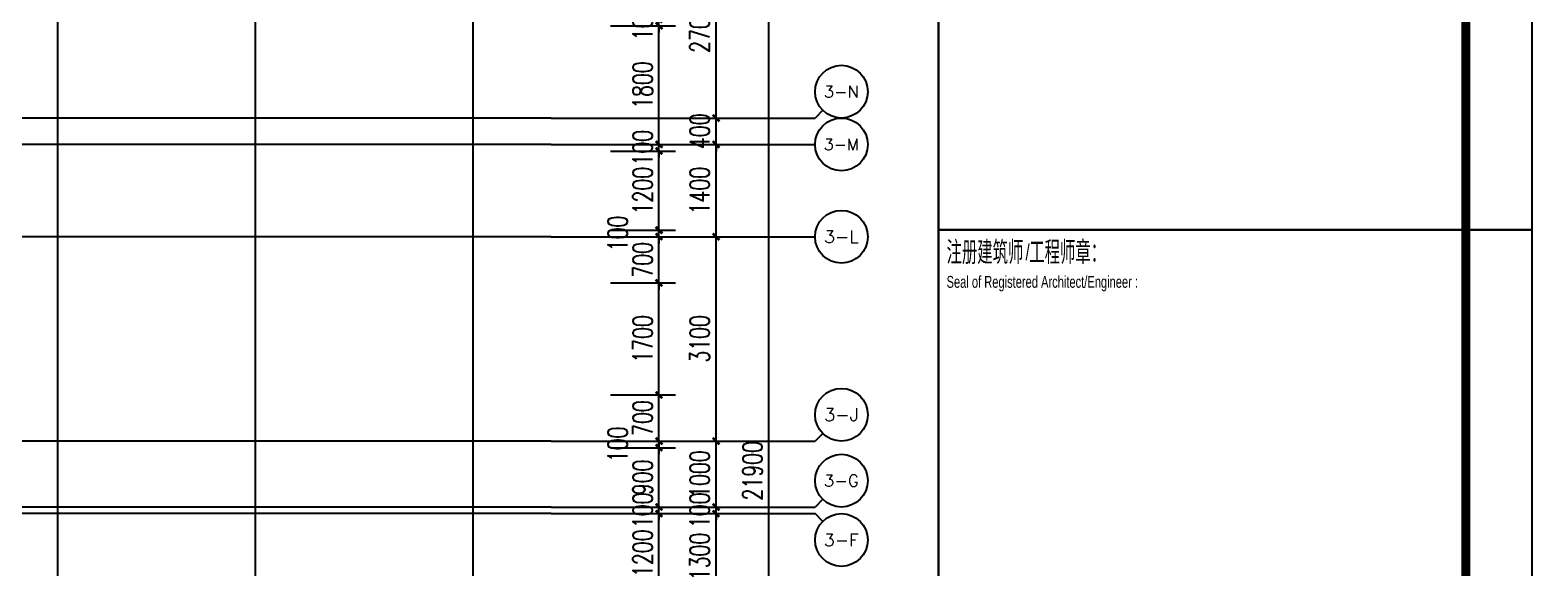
# Model space of a CAD drawing. Extents: x -59851 to 653804, y -249523 to 437614.
# Drawn here: x 7667 to 30461, y 145464 to 153623 of the extents above; entities that cross this region are included whole.
import ezdxf
from ezdxf.enums import TextEntityAlignment as Align

# ---------------------------------------------------------------- set-up
doc = ezdxf.new("R2010")
doc.units = 0
doc.header["$LTSCALE"] = 1000
doc.header["$MEASUREMENT"] = 0
for name, color, linetype in [('A-第三道尺寸线', 105, 'Continuous'), ('AXIS', 3, 'Continuous'), ('AXIS_TEXT', 7, 'Continuous'), ('DOTE', 16, 'Continuous'), ('LABEL_FIXBOX_PM', 7, 'Continuous'), ('LABEL_FIXTXT_PM', 3, 'Continuous'), ('LABEL_TXT_PM', 1, 'Continuous')]:
    doc.layers.add(name, color=color, linetype=linetype)
doc.styles.add('_TCH_AXIS', font='COMPLEX', dxfattribs={"bigfont": 'GBCBIG'})
doc.styles.add('_TCH_DIM_T3', font='SIMPLEX.shx', dxfattribs={"width": 0.705882, "bigfont": 'GBCBIG.shx'})
doc.styles.add('COMPLEX', font='COMPLEX')
doc.styles.add('LABEL_FIXTXT_PM', font='pm_njadri_r.shx', dxfattribs={"width": 0.7, "bigfont": 'pm_njadri_hztxt.shx'})
doc.styles.add('LABEL_TXT_PM', font='pm_njadri_romans1.shx', dxfattribs={"width": 0.7, "bigfont": 'pm_njadri_hztxt.shx'})
doc.dimstyles.new('_TCH_ARCH&&100', dxfattribs={"dimtxt": 297.5, "dimasz": 100, "dimexe": 250, "dimexo": 300, "dimgap": 100, "dimtad": 1, "dimdec": 0, "dimzin": 0, "dimdsep": 46, "dimtxsty": '_TCH_DIM_T3', "dimblk": 'ARCHTICK', "dimcen": 0.09, "dimclrt": 7, "dimazin": 2, "dimtfac": 1, "dimtdec": 0, "dimtix": 1, "dimtmove": 2, "dimatfit": 3, "dimfxl": 0, "dimtolj": 1, "dimtzin": 0, "dimarcsym": 0})

# ---------------------------------------------------------------- blocks, each defined once
blk = doc.blocks.new('zhouxianshouceng0329')
at = {"layer": 'DOTE'}
for p, q in [((8086, 194580), (8086, 218959)), ((11086, 194580), (11086, 218959)), ((14386, 194580), (14386, 218959)), ((15572, 211688), (-22014, 211688)), ((15572, 211288), (-44989, 211288)), ((15572, 209888), (-22014, 209888)), ((15572, 206788), (-3314, 206788)), ((15572, 205788), (-44989, 205788)), ((15572, 205688), (-3314, 205688))]:
    blk.add_line(p, q, dxfattribs=at)
blk = doc.blocks.new('PMSheet_A1_20150113_5-3892016032414355901')
at = {"layer": 'LABEL_FIXBOX_PM'}
blk.add_lwpolyline([(0, 594), (841, 594), (841, 0), (0, 0)], close=True, dxfattribs=at)
at = {"layer": 'LABEL_FIXBOX_PM', "const_width": 1.4}
blk.add_lwpolyline([(831, 584), (25, 584), (25, 10), (831, 10)], close=True, dxfattribs=at)
at = {"layer": 'LABEL_FIXBOX_PM', "const_width": 0.35}
for points in [[(751, 10), (751, 584)], [(751, 337), (831, 337)], [(841, 337), (831, 337)]]:
    blk.add_lwpolyline(points, dxfattribs=at)
at = {"layer": 'LABEL_FIXTXT_PM', "style": 'LABEL_FIXTXT_PM', "width": 0.7}
for s, height, p in [('注册建筑师 工程师章：', 3.5, (752.24, 331.8)), ('Seal of Registered Architect/Engineer :', 1.8, (752.24, 328.21))]:
    blk.add_text(s, height=height, dxfattribs=at).set_placement(p)
blk.add_text('/', height=2.4, dxfattribs=at).set_placement((764.22, 333.62), align=Align.MIDDLE_LEFT)
at = {"layer": 'LABEL_TXT_PM', "style": 'LABEL_TXT_PM'}
for tag, height, width, p in [('修改图应说明理由', 4.5, 0.7, (788.35, 468.8)), ('出图章签名', 4.5, 0.7, (759.46, 338.09)), ('建设单位_U01', 4.5, 0.7, (800.9, 212.14)), ('建设单位', 4.5, 0.7, (800.9, 210.2)), ('建设单位_D01', 4.5, 0.7, (800.9, 207.4)), ('项目名称_U01', 4.5, 0.7, (800.9, 200.42)), ('项目名称', 4.5, 0.7, (800.9, 198.19)), ('项目名称_D01', 4.5, 0.7, (800.9, 195.3)), ('设计编号', 4.5, 0.6, (780.76, 187.9)), ('分项号', 4.5, 0.6, (820.26, 188)), ('项目经理', 4.5, 0.7, (780.26, 172)), ('项目经理签名', 4.5, 0.7, (810.18, 172.26)), ('审定', 4.5, 0.7, (780.26, 163.9)), ('审定签名', 4.5, 0.7, (810.18, 164.16)), ('审核', 4.5, 0.7, (780.26, 156)), ('审核签名', 4.5, 0.7, (810.18, 156.26)), ('项目负责', 4.5, 0.7, (780.26, 148)), ('项目负责签名', 4.5, 0.7, (810.18, 148.26)), ('专业负责', 4.5, 0.7, (780.26, 140)), ('专业负责签名', 4.5, 0.7, (810.18, 140.26)), ('校对', 4.5, 0.7, (780.26, 131.9)), ('校对签名', 4.5, 0.7, (810.18, 132.16)), ('设计', 4.5, 0.7, (780.26, 124)), ('设计签名', 4.5, 0.7, (810.18, 124.26)), ('绘制', 4.5, 0.7, (780.26, 115.9)), ('绘制签名', 4.5, 0.7, (810.18, 116.16)), ('方案_01', 4.5, 0.7, (780.26, 95.9)), ('方案_01签名', 4.5, 0.7, (810.18, 96.16)), ('方案_02', 4.5, 0.7, (780.26, 87.9)), ('方案_02签名', 4.5, 0.7, (810.18, 88.16)), ('方案_03', 4.5, 0.7, (780.29, 79.9)), ('方案_03签名', 4.5, 0.7, (810.2, 80.16)), ('方案_04', 4.5, 0.7, (780.26, 71.9)), ('方案_04签名', 4.5, 0.7, (810.18, 72.16)), ('图名_U02', 4.5, 0.7, (790.5, 60.2)), ('图名_U01', 4.5, 0.7, (790.5, 54.2)), ('图名', 4.5, 0.7, (790.5, 47.96)), ('图名_D01', 4.5, 0.7, (790.5, 42.4)), ('图名_D02', 4.5, 0.7, (790.5, 37)), ('图号', 3.5, 0.7, (760.97, 20.95)), ('图档号', 3.5, 0.7, (781.1, 20.95)), ('日期', 3.5, 0.7, (801.07, 20.95)), ('版本号', 3.5, 0.7, (820.27, 20.95))]:
    blk.add_attdef(tag, text='', height=height, dxfattribs=dict(at, width=width)).set_placement(p, align=Align.CENTER)
blk = doc.blocks.new('_ArchTick')
at = {"color": 0, "linetype": 'ByBlock', "const_width": 0.4}
blk.add_lwpolyline([(-0.5, -0.5), (0.5, 0.5)], dxfattribs=at)
blk = doc.blocks.new('*D2747')
at = {"layer": 'A-第三道尺寸线', "color": 0, "lineweight": -2, "transparency": 16777216}
for p, q in [((17206, 153788), (17206, 153888)), ((16469, 153788), (17456, 153788)), ((16469, 153688), (17456, 153688)), ((17206, 153688), (17206, 153788)), ((17206, 153688), (17206, 153588))]:
    blk.add_line(p, q, dxfattribs=at)
at = {"layer": 'Defpoints', "color": 0, "transparency": 16777216}
for p in [(16169, 153788), (16169, 153688), (17206, 153788)]:
    blk.add_point(p, dxfattribs=at)
at = {"layer": 'A-第三道尺寸线', "color": 0, "lineweight": -2, "transparency": 16777216, "xscale": 100, "yscale": 100, "zscale": 100}
for p, rotation in [((17206, 153788), 270), ((17206, 153688), 90)]:
    blk.add_blockref('_ArchTick', p, dxfattribs=dict(at, rotation=rotation))
at = {"layer": 'A-第三道尺寸线', "color": 7, "transparency": 16777216, "insert": (16957, 153738), "char_height": 297.5, "attachment_point": 5, "rotation": 90, "style": '_TCH_DIM_T3'}
blk.add_mtext('\\A1;100', dxfattribs=at)
blk = doc.blocks.new('*D2748')
at = {"layer": 'A-第三道尺寸线', "color": 0, "lineweight": -2, "transparency": 16777216}
for p, q in [((16469, 153688), (17456, 153688)), ((17206, 151888), (17206, 153688)), ((16469, 151888), (17456, 151888))]:
    blk.add_line(p, q, dxfattribs=at)
at = {"layer": 'Defpoints', "color": 0, "transparency": 16777216}
for p in [(16169, 153688), (17206, 153688), (16169, 151888)]:
    blk.add_point(p, dxfattribs=at)
at = {"layer": 'A-第三道尺寸线', "color": 0, "lineweight": -2, "transparency": 16777216, "xscale": 100, "yscale": 100, "zscale": 100}
for p, rotation in [((17206, 153688), 90), ((17206, 151888), 270)]:
    blk.add_blockref('_ArchTick', p, dxfattribs=dict(at, rotation=rotation))
at = {"layer": 'A-第三道尺寸线', "color": 7, "transparency": 16777216, "insert": (16957, 152788), "char_height": 297.5, "attachment_point": 5, "rotation": 90, "style": '_TCH_DIM_T3'}
blk.add_mtext('\\A1;1800', dxfattribs=at)
blk = doc.blocks.new('*D2749')
at = {"layer": 'A-第三道尺寸线', "color": 0, "lineweight": -2, "transparency": 16777216}
for p, q in [((16469, 151888), (17456, 151888)), ((17206, 151888), (17206, 151988)), ((17206, 151788), (17206, 151888)), ((16469, 151788), (17456, 151788)), ((17206, 151788), (17206, 151688))]:
    blk.add_line(p, q, dxfattribs=at)
at = {"layer": 'Defpoints', "color": 0, "transparency": 16777216}
for p in [(16169, 151888), (17206, 151888), (16169, 151788)]:
    blk.add_point(p, dxfattribs=at)
at = {"layer": 'A-第三道尺寸线', "color": 0, "lineweight": -2, "transparency": 16777216, "xscale": 100, "yscale": 100, "zscale": 100}
for p, rotation in [((17206, 151888), 270), ((17206, 151788), 90)]:
    blk.add_blockref('_ArchTick', p, dxfattribs=dict(at, rotation=rotation))
at = {"layer": 'A-第三道尺寸线', "color": 7, "transparency": 16777216, "insert": (16957, 151838), "char_height": 297.5, "attachment_point": 5, "rotation": 90, "style": '_TCH_DIM_T3'}
blk.add_mtext('\\A1;100', dxfattribs=at)
blk = doc.blocks.new('*D2750')
at = {"layer": 'A-第三道尺寸线', "color": 0, "lineweight": -2, "transparency": 16777216}
for p, q in [((16469, 151788), (17456, 151788)), ((17206, 150588), (17206, 151788)), ((16469, 150588), (17456, 150588))]:
    blk.add_line(p, q, dxfattribs=at)
at = {"layer": 'Defpoints', "color": 0, "transparency": 16777216}
for p in [(16169, 151788), (17206, 151788), (16169, 150588)]:
    blk.add_point(p, dxfattribs=at)
at = {"layer": 'A-第三道尺寸线', "color": 0, "lineweight": -2, "transparency": 16777216, "xscale": 100, "yscale": 100, "zscale": 100}
for p, rotation in [((17206, 151788), 90), ((17206, 150588), 270)]:
    blk.add_blockref('_ArchTick', p, dxfattribs=dict(at, rotation=rotation))
at = {"layer": 'A-第三道尺寸线', "color": 7, "transparency": 16777216, "insert": (16957, 151188), "char_height": 297.5, "attachment_point": 5, "rotation": 90, "style": '_TCH_DIM_T3'}
blk.add_mtext('\\A1;1200', dxfattribs=at)
blk = doc.blocks.new('*D2751')
at = {"layer": 'A-第三道尺寸线', "color": 0, "lineweight": -2, "transparency": 16777216}
for p, q in [((17206, 150588), (17206, 150688)), ((16469, 150588), (17456, 150588)), ((16469, 150488), (17456, 150488)), ((17206, 150488), (17206, 150588)), ((17206, 150488), (17206, 150388))]:
    blk.add_line(p, q, dxfattribs=at)
at = {"layer": 'Defpoints', "color": 0, "transparency": 16777216}
for p in [(16169, 150588), (16169, 150488), (17206, 150588)]:
    blk.add_point(p, dxfattribs=at)
at = {"layer": 'A-第三道尺寸线', "color": 0, "lineweight": -2, "transparency": 16777216, "xscale": 100, "yscale": 100, "zscale": 100}
for p, rotation in [((17206, 150588), 270), ((17206, 150488), 90)]:
    blk.add_blockref('_ArchTick', p, dxfattribs=dict(at, rotation=rotation))
at = {"layer": 'A-第三道尺寸线', "color": 7, "transparency": 16777216, "insert": (16581, 150538), "char_height": 297.5, "attachment_point": 5, "rotation": 90, "style": '_TCH_DIM_T3'}
blk.add_mtext('\\A1;100', dxfattribs=at)
blk = doc.blocks.new('*D2752')
at = {"layer": 'A-第三道尺寸线', "color": 0, "lineweight": -2, "transparency": 16777216}
for p, q in [((16469, 150488), (17456, 150488)), ((17206, 150488), (17206, 150588)), ((17206, 149788), (17206, 150488)), ((16469, 149788), (17456, 149788)), ((17206, 149788), (17206, 149688))]:
    blk.add_line(p, q, dxfattribs=at)
at = {"layer": 'Defpoints', "color": 0, "transparency": 16777216}
for p in [(16169, 150488), (17206, 150488), (16169, 149788)]:
    blk.add_point(p, dxfattribs=at)
at = {"layer": 'A-第三道尺寸线', "color": 0, "lineweight": -2, "transparency": 16777216, "xscale": 100, "yscale": 100, "zscale": 100}
for p, rotation in [((17206, 150488), 270), ((17206, 149788), 90)]:
    blk.add_blockref('_ArchTick', p, dxfattribs=dict(at, rotation=rotation))
at = {"layer": 'A-第三道尺寸线', "color": 7, "transparency": 16777216, "insert": (16957, 150138), "char_height": 297.5, "attachment_point": 5, "rotation": 90, "style": '_TCH_DIM_T3'}
blk.add_mtext('\\A1;700', dxfattribs=at)
blk = doc.blocks.new('*D2753')
at = {"layer": 'A-第三道尺寸线', "color": 0, "lineweight": -2, "transparency": 16777216}
for p, q in [((16469, 149788), (17456, 149788)), ((17206, 148088), (17206, 149788)), ((16469, 148088), (17456, 148088))]:
    blk.add_line(p, q, dxfattribs=at)
at = {"layer": 'Defpoints', "color": 0, "transparency": 16777216}
for p in [(16169, 149788), (17206, 149788), (16169, 148088)]:
    blk.add_point(p, dxfattribs=at)
at = {"layer": 'A-第三道尺寸线', "color": 0, "lineweight": -2, "transparency": 16777216, "xscale": 100, "yscale": 100, "zscale": 100}
for p, rotation in [((17206, 149788), 90), ((17206, 148088), 270)]:
    blk.add_blockref('_ArchTick', p, dxfattribs=dict(at, rotation=rotation))
at = {"layer": 'A-第三道尺寸线', "color": 7, "transparency": 16777216, "insert": (16957, 148938), "char_height": 297.5, "attachment_point": 5, "rotation": 90, "style": '_TCH_DIM_T3'}
blk.add_mtext('\\A1;1700', dxfattribs=at)
blk = doc.blocks.new('*D2754')
at = {"layer": 'A-第三道尺寸线', "color": 0, "lineweight": -2, "transparency": 16777216}
for p, q in [((17206, 148088), (17206, 148188)), ((16469, 148088), (17456, 148088)), ((17206, 147388), (17206, 148088)), ((16469, 147388), (17456, 147388)), ((17206, 147388), (17206, 147288))]:
    blk.add_line(p, q, dxfattribs=at)
at = {"layer": 'Defpoints', "color": 0, "transparency": 16777216}
for p in [(16169, 148088), (17206, 148088), (16169, 147388)]:
    blk.add_point(p, dxfattribs=at)
at = {"layer": 'A-第三道尺寸线', "color": 0, "lineweight": -2, "transparency": 16777216, "xscale": 100, "yscale": 100, "zscale": 100}
for p, rotation in [((17206, 148088), 270), ((17206, 147388), 90)]:
    blk.add_blockref('_ArchTick', p, dxfattribs=dict(at, rotation=rotation))
at = {"layer": 'A-第三道尺寸线', "color": 7, "transparency": 16777216, "insert": (16957, 147738), "char_height": 297.5, "attachment_point": 5, "rotation": 90, "style": '_TCH_DIM_T3'}
blk.add_mtext('\\A1;700', dxfattribs=at)
blk = doc.blocks.new('*D2755')
at = {"layer": 'A-第三道尺寸线', "color": 0, "lineweight": -2, "transparency": 16777216}
for p, q in [((17206, 147388), (17206, 147488)), ((16469, 147388), (17456, 147388)), ((16469, 147288), (17456, 147288)), ((17206, 147288), (17206, 147388)), ((17206, 147288), (17206, 147188))]:
    blk.add_line(p, q, dxfattribs=at)
at = {"layer": 'Defpoints', "color": 0, "transparency": 16777216}
for p in [(16169, 147388), (16169, 147288), (17206, 147388)]:
    blk.add_point(p, dxfattribs=at)
at = {"layer": 'A-第三道尺寸线', "color": 0, "lineweight": -2, "transparency": 16777216, "xscale": 100, "yscale": 100, "zscale": 100}
for p, rotation in [((17206, 147388), 270), ((17206, 147288), 90)]:
    blk.add_blockref('_ArchTick', p, dxfattribs=dict(at, rotation=rotation))
at = {"layer": 'A-第三道尺寸线', "color": 7, "transparency": 16777216, "insert": (16581, 147338), "char_height": 297.5, "attachment_point": 5, "rotation": 90, "style": '_TCH_DIM_T3'}
blk.add_mtext('\\A1;100', dxfattribs=at)
blk = doc.blocks.new('*D2756')
at = {"layer": 'A-第三道尺寸线', "color": 0, "lineweight": -2, "transparency": 16777216}
for p, q in [((16469, 147288), (17456, 147288)), ((17206, 146388), (17206, 147288)), ((16469, 146388), (17456, 146388))]:
    blk.add_line(p, q, dxfattribs=at)
at = {"layer": 'Defpoints', "color": 0, "transparency": 16777216}
for p in [(16169, 147288), (17206, 147288), (16169, 146388)]:
    blk.add_point(p, dxfattribs=at)
at = {"layer": 'A-第三道尺寸线', "color": 0, "lineweight": -2, "transparency": 16777216, "xscale": 100, "yscale": 100, "zscale": 100}
for p, rotation in [((17206, 147288), 90), ((17206, 146388), 270)]:
    blk.add_blockref('_ArchTick', p, dxfattribs=dict(at, rotation=rotation))
at = {"layer": 'A-第三道尺寸线', "color": 7, "transparency": 16777216, "insert": (16957, 146838), "char_height": 297.5, "attachment_point": 5, "rotation": 90, "style": '_TCH_DIM_T3'}
blk.add_mtext('\\A1;900', dxfattribs=at)
blk = doc.blocks.new('*D2757')
at = {"layer": 'A-第三道尺寸线', "color": 0, "lineweight": -2, "transparency": 16777216}
for p, q in [((16469, 146388), (17456, 146388)), ((17206, 146388), (17206, 146488)), ((17206, 146288), (17206, 146388)), ((16469, 146288), (17456, 146288)), ((17206, 146288), (17206, 146188))]:
    blk.add_line(p, q, dxfattribs=at)
at = {"layer": 'Defpoints', "color": 0, "transparency": 16777216}
for p in [(16169, 146388), (17206, 146388), (16169, 146288)]:
    blk.add_point(p, dxfattribs=at)
at = {"layer": 'A-第三道尺寸线', "color": 0, "lineweight": -2, "transparency": 16777216, "xscale": 100, "yscale": 100, "zscale": 100}
for p, rotation in [((17206, 146388), 270), ((17206, 146288), 90)]:
    blk.add_blockref('_ArchTick', p, dxfattribs=dict(at, rotation=rotation))
at = {"layer": 'A-第三道尺寸线', "color": 7, "transparency": 16777216, "insert": (16957, 146338), "char_height": 297.5, "attachment_point": 5, "rotation": 90, "style": '_TCH_DIM_T3'}
blk.add_mtext('\\A1;100', dxfattribs=at)
blk = doc.blocks.new('*D2758')
at = {"layer": 'A-第三道尺寸线', "color": 0, "lineweight": -2, "transparency": 16777216}
for p, q in [((16469, 146288), (17456, 146288)), ((17206, 145088), (17206, 146288)), ((16469, 145088), (17456, 145088))]:
    blk.add_line(p, q, dxfattribs=at)
at = {"layer": 'Defpoints', "color": 0, "transparency": 16777216}
for p in [(16169, 146288), (17206, 146288), (16169, 145088)]:
    blk.add_point(p, dxfattribs=at)
at = {"layer": 'A-第三道尺寸线', "color": 0, "lineweight": -2, "transparency": 16777216, "xscale": 100, "yscale": 100, "zscale": 100}
for p, rotation in [((17206, 146288), 90), ((17206, 145088), 270)]:
    blk.add_blockref('_ArchTick', p, dxfattribs=dict(at, rotation=rotation))
at = {"layer": 'A-第三道尺寸线', "color": 7, "transparency": 16777216, "insert": (16957, 145688), "char_height": 297.5, "attachment_point": 5, "rotation": 90, "style": '_TCH_DIM_T3'}
blk.add_mtext('\\A1;1200', dxfattribs=at)
blk = doc.blocks.new('*D2959')
at = {"layer": 'AXIS', "color": 0, "lineweight": -2, "transparency": 16777216}
for p, q in [((15872, 146288), (18322, 146288)), ((18072, 144988), (18072, 146288)), ((15872, 144988), (18322, 144988))]:
    blk.add_line(p, q, dxfattribs=at)
at = {"layer": 'Defpoints', "color": 0, "transparency": 16777216}
for p in [(15572, 146288), (18072, 146288), (15572, 144988)]:
    blk.add_point(p, dxfattribs=at)
at = {"layer": 'AXIS', "color": 0, "lineweight": -2, "transparency": 16777216, "xscale": 100, "yscale": 100, "zscale": 100}
for p, rotation in [((18072, 146288), 90), ((18072, 144988), 270)]:
    blk.add_blockref('_ArchTick', p, dxfattribs=dict(at, rotation=rotation))
at = {"layer": 'AXIS', "color": 7, "transparency": 16777216, "insert": (17824, 145638), "char_height": 297.5, "attachment_point": 5, "rotation": 90, "style": '_TCH_DIM_T3'}
blk.add_mtext('\\A1;1300', dxfattribs=at)
blk = doc.blocks.new('*D2960')
at = {"layer": 'AXIS', "color": 0, "lineweight": -2, "transparency": 16777216}
for p, q in [((15872, 146388), (18322, 146388)), ((18072, 146388), (18072, 146488)), ((18072, 146288), (18072, 146388)), ((15872, 146288), (18322, 146288)), ((18072, 146288), (18072, 146188))]:
    blk.add_line(p, q, dxfattribs=at)
at = {"layer": 'Defpoints', "color": 0, "transparency": 16777216}
for p in [(15572, 146388), (18072, 146388), (15572, 146288)]:
    blk.add_point(p, dxfattribs=at)
at = {"layer": 'AXIS', "color": 0, "lineweight": -2, "transparency": 16777216, "xscale": 100, "yscale": 100, "zscale": 100}
for p, rotation in [((18072, 146388), 270), ((18072, 146288), 90)]:
    blk.add_blockref('_ArchTick', p, dxfattribs=dict(at, rotation=rotation))
at = {"layer": 'AXIS', "color": 7, "transparency": 16777216, "insert": (17824, 146338), "char_height": 297.5, "attachment_point": 5, "rotation": 90, "style": '_TCH_DIM_T3'}
blk.add_mtext('\\A1;100', dxfattribs=at)
blk = doc.blocks.new('*D2961')
at = {"layer": 'AXIS', "color": 0, "lineweight": -2, "transparency": 16777216}
for p, q in [((15872, 147388), (18322, 147388)), ((18072, 146388), (18072, 147388)), ((15872, 146388), (18322, 146388))]:
    blk.add_line(p, q, dxfattribs=at)
at = {"layer": 'Defpoints', "color": 0, "transparency": 16777216}
for p in [(15572, 147388), (18072, 147388), (15572, 146388)]:
    blk.add_point(p, dxfattribs=at)
at = {"layer": 'AXIS', "color": 0, "lineweight": -2, "transparency": 16777216, "xscale": 100, "yscale": 100, "zscale": 100}
for p, rotation in [((18072, 147388), 90), ((18072, 146388), 270)]:
    blk.add_blockref('_ArchTick', p, dxfattribs=dict(at, rotation=rotation))
at = {"layer": 'AXIS', "color": 7, "transparency": 16777216, "insert": (17824, 146888), "char_height": 297.5, "attachment_point": 5, "rotation": 90, "style": '_TCH_DIM_T3'}
blk.add_mtext('\\A1;1000', dxfattribs=at)
blk = doc.blocks.new('*D2962')
at = {"layer": 'AXIS', "color": 0, "lineweight": -2, "transparency": 16777216}
for p, q in [((15872, 150488), (18322, 150488)), ((18072, 147388), (18072, 150488)), ((15872, 147388), (18322, 147388))]:
    blk.add_line(p, q, dxfattribs=at)
at = {"layer": 'Defpoints', "color": 0, "transparency": 16777216}
for p in [(15572, 150488), (18072, 150488), (15572, 147388)]:
    blk.add_point(p, dxfattribs=at)
at = {"layer": 'AXIS', "color": 0, "lineweight": -2, "transparency": 16777216, "xscale": 100, "yscale": 100, "zscale": 100}
for p, rotation in [((18072, 150488), 90), ((18072, 147388), 270)]:
    blk.add_blockref('_ArchTick', p, dxfattribs=dict(at, rotation=rotation))
at = {"layer": 'AXIS', "color": 7, "transparency": 16777216, "insert": (17824, 148938), "char_height": 297.5, "attachment_point": 5, "rotation": 90, "style": '_TCH_DIM_T3'}
blk.add_mtext('\\A1;3100', dxfattribs=at)
blk = doc.blocks.new('*D2963')
at = {"layer": 'AXIS', "color": 0, "lineweight": -2, "transparency": 16777216}
for p, q in [((15872, 151888), (18322, 151888)), ((18072, 150488), (18072, 151888)), ((15872, 150488), (18322, 150488))]:
    blk.add_line(p, q, dxfattribs=at)
at = {"layer": 'Defpoints', "color": 0, "transparency": 16777216}
for p in [(15572, 151888), (18072, 151888), (15572, 150488)]:
    blk.add_point(p, dxfattribs=at)
at = {"layer": 'AXIS', "color": 0, "lineweight": -2, "transparency": 16777216, "xscale": 100, "yscale": 100, "zscale": 100}
for p, rotation in [((18072, 151888), 90), ((18072, 150488), 270)]:
    blk.add_blockref('_ArchTick', p, dxfattribs=dict(at, rotation=rotation))
at = {"layer": 'AXIS', "color": 7, "transparency": 16777216, "insert": (17824, 151188), "char_height": 297.5, "attachment_point": 5, "rotation": 90, "style": '_TCH_DIM_T3'}
blk.add_mtext('\\A1;1400', dxfattribs=at)
blk = doc.blocks.new('*D2964')
at = {"layer": 'AXIS', "color": 0, "lineweight": -2, "transparency": 16777216}
for p, q in [((15872, 152288), (18322, 152288)), ((18072, 152288), (18072, 152388)), ((18072, 151888), (18072, 152288)), ((15872, 151888), (18322, 151888)), ((18072, 151888), (18072, 151788))]:
    blk.add_line(p, q, dxfattribs=at)
at = {"layer": 'Defpoints', "color": 0, "transparency": 16777216}
for p in [(15572, 152288), (18072, 152288), (15572, 151888)]:
    blk.add_point(p, dxfattribs=at)
at = {"layer": 'AXIS', "color": 0, "lineweight": -2, "transparency": 16777216, "xscale": 100, "yscale": 100, "zscale": 100}
for p, rotation in [((18072, 152288), 270), ((18072, 151888), 90)]:
    blk.add_blockref('_ArchTick', p, dxfattribs=dict(at, rotation=rotation))
at = {"layer": 'AXIS', "color": 7, "transparency": 16777216, "insert": (17824, 152088), "char_height": 297.5, "attachment_point": 5, "rotation": 90, "style": '_TCH_DIM_T3'}
blk.add_mtext('\\A1;400', dxfattribs=at)
blk = doc.blocks.new('*D2965')
at = {"layer": 'AXIS', "color": 0, "lineweight": -2, "transparency": 16777216}
for p, q in [((15872, 154988), (18322, 154988)), ((18072, 152288), (18072, 154988)), ((15872, 152288), (18322, 152288))]:
    blk.add_line(p, q, dxfattribs=at)
at = {"layer": 'Defpoints', "color": 0, "transparency": 16777216}
for p in [(15572, 154988), (18072, 154988), (15572, 152288)]:
    blk.add_point(p, dxfattribs=at)
at = {"layer": 'AXIS', "color": 0, "lineweight": -2, "transparency": 16777216, "xscale": 100, "yscale": 100, "zscale": 100}
for p, rotation in [((18072, 154988), 90), ((18072, 152288), 270)]:
    blk.add_blockref('_ArchTick', p, dxfattribs=dict(at, rotation=rotation))
at = {"layer": 'AXIS', "color": 7, "transparency": 16777216, "insert": (17824, 153638), "char_height": 297.5, "attachment_point": 5, "rotation": 90, "style": '_TCH_DIM_T3'}
blk.add_mtext('\\A1;2700', dxfattribs=at)
blk = doc.blocks.new('*D2968')
at = {"layer": 'AXIS', "color": 0, "lineweight": -2, "transparency": 16777216}
for p, q in [((17756, 157888), (19122, 157888)), ((18872, 135988), (18872, 157888)), ((17756, 135988), (19122, 135988))]:
    blk.add_line(p, q, dxfattribs=at)
at = {"layer": 'Defpoints', "color": 0, "transparency": 16777216}
for p in [(17456, 157888), (18872, 157888), (17456, 135988)]:
    blk.add_point(p, dxfattribs=at)
at = {"layer": 'AXIS', "color": 0, "lineweight": -2, "transparency": 16777216, "xscale": 100, "yscale": 100, "zscale": 100}
for p, rotation in [((18872, 157888), 90), ((18872, 135988), 270)]:
    blk.add_blockref('_ArchTick', p, dxfattribs=dict(at, rotation=rotation))
at = {"layer": 'AXIS', "color": 7, "transparency": 16777216, "insert": (18624, 146938), "char_height": 297.5, "attachment_point": 5, "rotation": 90, "style": '_TCH_DIM_T3'}
blk.add_mtext('\\A1;21900', dxfattribs=at)
blk = doc.blocks.new('_AXISO')
blk.add_circle((0, 0), 0.5)
at = {"layer": 'AXIS_TEXT', "style": 'COMPLEX', "width": 1.041667}
blk.add_attdef('A', text='', height=0.56, dxfattribs=at).set_placement((-0.25, -0.28), (0.25, -0.28), align=Align.FIT)

msp = doc.modelspace()

# ---------------------------------------------------------------- linework, layer by layer
at = {"layer": 'AXIS'}
for p, q in [((15572.3, 152288.3), (19572.3, 152288.3)), ((19689.5, 152405.5), (19572.3, 152288.3)), ((15572.3, 151888.3), (19572.3, 151888.3)), ((15572.3, 150488.3), (19572.3, 150488.3)), ((19689.5, 147505.5), (19572.3, 147388.3)), ((15572.3, 147388.3), (19572.3, 147388.3)), ((15572.3, 146388.3), (19572.3, 146388.3)), ((19689.5, 146505.5), (19572.3, 146388.3)), ((15572.3, 146288.3), (19572.3, 146288.3)), ((19689.5, 146171.2), (19572.3, 146288.3))]:
    msp.add_line(p, q, dxfattribs=at)

# ---------------------------------------------------------------- block references
at = {"xscale": 100, "yscale": 100, "zscale": 100}
msp.add_blockref('PMSheet_A1_20150113_5-3892016032414355901', (-53656.1, 116892.6), dxfattribs=at)
msp.add_blockref('zhouxianshouceng0329', (0, -59400))
at = {"layer": 'AXIS'}
ref = msp.add_blockref('_AXISO', (19972.3, 152688.3), dxfattribs=dict(at, xscale=800, yscale=800, zscale=800))
ref.add_attrib('A', '3-N', dxfattribs={"layer": 'AXIS_TEXT', "height": 174.59, "style": '_TCH_AXIS'}).set_placement((19706.2, 152601), (20238.3, 152601), align=Align.FIT)
ref = msp.add_blockref('_AXISO', (19972.3, 151888.3), dxfattribs=dict(at, xscale=800, yscale=800, zscale=800))
ref.add_attrib('A', '3-M', dxfattribs={"layer": 'AXIS_TEXT', "height": 169.79, "style": '_TCH_AXIS'}).set_placement((19705.5, 151803.4), (20239.1, 151803.4), align=Align.FIT)
ref = msp.add_blockref('_AXISO', (19972.3, 150488.3), dxfattribs=dict(at, xscale=800, yscale=800, zscale=800))
ref.add_attrib('A', '3-L', dxfattribs={"layer": 'AXIS_TEXT', "height": 185, "style": '_TCH_AXIS'}).set_placement((19708, 150395.8), (20236.6, 150395.8), align=Align.FIT)
ref = msp.add_blockref('_AXISO', (19972.3, 147788.3), dxfattribs=dict(at, xscale=800, yscale=800, zscale=800))
ref.add_attrib('A', '3-J', dxfattribs={"layer": 'AXIS_TEXT', "height": 196.63, "style": '_TCH_AXIS'}).set_placement((19710.1, 147690), (20234.5, 147690), align=Align.FIT)
ref = msp.add_blockref('_AXISO', (19972.3, 146788.3), dxfattribs=dict(at, xscale=800, yscale=800, zscale=800))
ref.add_attrib('A', '3-G', dxfattribs={"layer": 'AXIS_TEXT', "height": 177.09, "style": '_TCH_AXIS'}).set_placement((19706.7, 146699.8), (20237.9, 146699.8), align=Align.FIT)
ref = msp.add_blockref('_AXISO', (19972.3, 145888.3), dxfattribs=dict(at, xscale=800, yscale=800, zscale=800))
ref.add_attrib('A', '3-F', dxfattribs={"layer": 'AXIS_TEXT', "height": 182.29, "style": '_TCH_AXIS'}).set_placement((19707.5, 145797.2), (20237, 145797.2), align=Align.FIT)

# ---------------------------------------------------------------- dimensions: what is measured, and where the dimension line sits
at = {"layer": 'A-第三道尺寸线'}
for p1, p2, picture, middle in [((16169.4, 153688.3), (16169.4, 153788.3), '*D2747', (16957.5, 153738.3)), ((16169.4, 151888.3), (16169.4, 153688.3), '*D2748', (16957.5, 152788.3)), ((16169.4, 151788.3), (16169.4, 151888.3), '*D2749', (16957.5, 151838.3)), ((16169.4, 150588.3), (16169.4, 151788.3), '*D2750', (16957.5, 151188.3)), ((16169.4, 149788.3), (16169.4, 150488.3), '*D2752', (16957.5, 150138.3)), ((16169.4, 148088.3), (16169.4, 149788.3), '*D2753', (16957.5, 148938.3)), ((16169.4, 147388.3), (16169.4, 148088.3), '*D2754', (16957.5, 147738.3)), ((16169.4, 146388.3), (16169.4, 147288.3), '*D2756', (16957.5, 146838.3)), ((16169.4, 146288.3), (16169.4, 146388.3), '*D2757', (16957.5, 146338.3)), ((16169.4, 145088.3), (16169.4, 146288.3), '*D2758', (16957.5, 145688.3))]:
    dim = msp.add_aligned_dim(p1=p1, p2=p2, distance=-1036.9, dimstyle='_TCH_ARCH&&100', dxfattribs=at)
    dim.commit()
    dim.dimension.update_dxf_attribs({"geometry": picture, "text_midpoint": middle})
for base, p1, p2, picture, middle in [((17206.2, 150588.3), (16169.4, 150488.3), (16169.4, 150588.3), '*D2751', (16581.2, 150538.3)), ((17206.2, 147388.3), (16169.4, 147288.3), (16169.4, 147388.3), '*D2755', (16581.2, 147338.3))]:
    dim = msp.add_linear_dim(base=base, p1=p1, p2=p2, angle=90, dimstyle='_TCH_ARCH&&100', dxfattribs=at)
    dim.commit()
    dim.dimension.update_dxf_attribs({"geometry": picture, "text_midpoint": middle, "dimtype": 161})
at = {"layer": 'AXIS'}
for p1, p2, distance, picture, middle in [((17456.2, 135988.3), (17456.2, 157888.3), -1416.1, '*D2968', (18623.5, 146938.3)), ((15572.3, 152288.3), (15572.3, 154988.3), -2500, '*D2965', (17823.5, 153638.3)), ((15572.3, 151888.3), (15572.3, 152288.3), -2500, '*D2964', (17823.5, 152088.3)), ((15572.3, 150488.3), (15572.3, 151888.3), -2500, '*D2963', (17823.5, 151188.3)), ((15572.3, 147388.3), (15572.3, 150488.3), -2500, '*D2962', (17823.5, 148938.3)), ((15572.3, 146388.3), (15572.3, 147388.3), -2500, '*D2961', (17823.5, 146888.3)), ((15572.3, 146288.3), (15572.3, 146388.3), -2500, '*D2960', (17823.5, 146338.3)), ((15572.3, 144988.3), (15572.3, 146288.3), -2500, '*D2959', (17823.5, 145638.3))]:
    dim = msp.add_aligned_dim(p1=p1, p2=p2, distance=distance, dimstyle='_TCH_ARCH&&100', dxfattribs=at)
    dim.commit()
    dim.dimension.update_dxf_attribs({"geometry": picture, "text_midpoint": middle})

doc.saveas('drawing.dxf')
